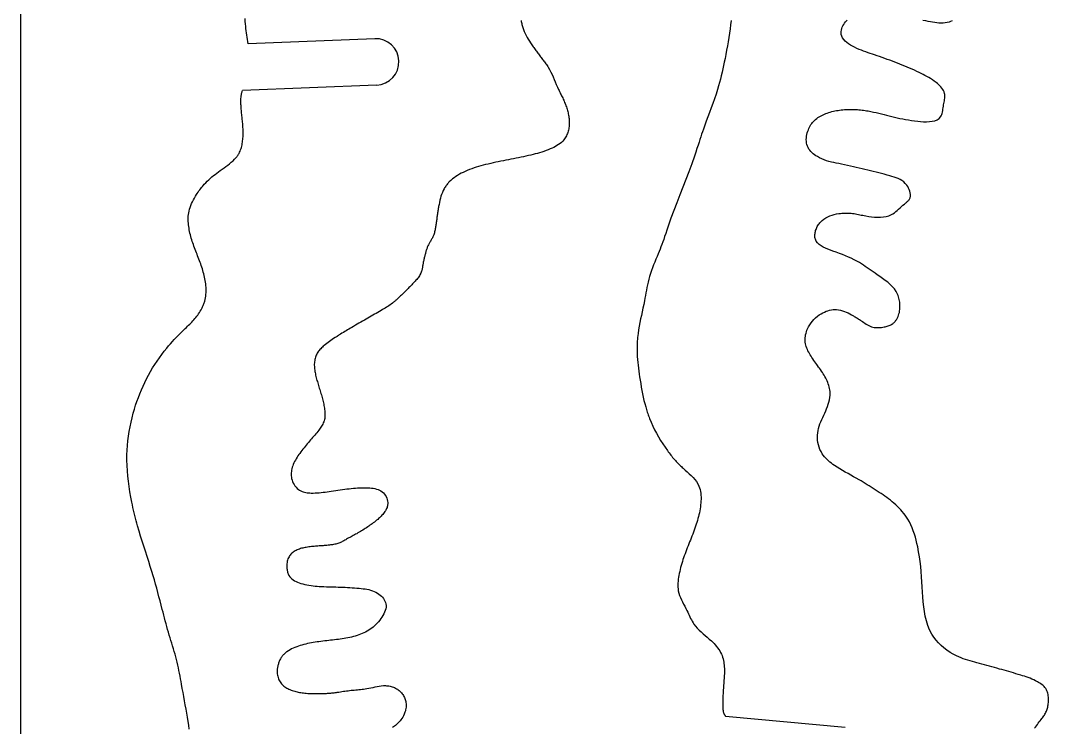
# Model space of a CAD drawing. Extents: x 0 to 30, y 0 to 14.6.
# Drawn here: x 0 to 8.31, y 3.48 to 9.2 of the extents above; entities that cross this region are included whole.
import ezdxf

# ---------------------------------------------------------------- set-up
doc = ezdxf.new("R2010")
doc.units = 0
doc.header["$MEASUREMENT"] = 0
doc.layers.add('CK_LEVEL_1', color=7, linetype='CONTINUOUS')

msp = doc.modelspace()

# ---------------------------------------------------------------- linework, layer by layer
at = {"layer": 'CK_LEVEL_1', "color": 3, "linetype": 'CONTINUOUS'}
for p, q in [((0, 12), (0, 0)), ((2.8655, 9.0532), (1.8424, 9.0116)), ((2.8807, 8.6782), (1.7941, 8.6341)), ((6.6711, 3.4848), (5.7036, 3.5745))]:
    msp.add_line(p, q, dxfattribs=at)
for points in [[(1.8424, 9.0116), (1.8395, 9.0294), (1.8366, 9.0472), (1.8338, 9.0649), (1.8309, 9.0826), (1.8282, 9.1003), (1.8256, 9.1179), (1.8232, 9.1355), (1.821, 9.1532), (1.8191, 9.1709), (1.8172, 9.194), (1.8158, 9.2172)], [(4.0496, 9.2006), (4.0508, 9.1923), (4.0521, 9.1841), (4.0537, 9.176), (4.0554, 9.1678), (4.0574, 9.1598), (4.0622, 9.1431), (4.0679, 9.1267), (4.0743, 9.1106), (4.0815, 9.0947), (4.0893, 9.0791), (4.0977, 9.0637), (4.1065, 9.0486), (4.1157, 9.0337), (4.1252, 9.019), (4.1303, 9.0113), (4.1354, 9.0037), (4.1406, 8.9962), (4.1458, 8.9887), (4.1511, 8.9812), (4.1564, 8.9738), (4.1617, 8.9664), (4.1671, 8.959), (4.1725, 8.9516), (4.1779, 8.9443), (4.1833, 8.937), (4.1888, 8.9297), (4.1943, 8.9224), (4.1998, 8.9151), (4.2053, 8.9078), (4.2108, 8.9006), (4.2164, 8.8933), (4.222, 8.8861), (4.2274, 8.8791), (4.2328, 8.8721), (4.2382, 8.8651), (4.2436, 8.8581), (4.2488, 8.851), (4.254, 8.8439), (4.2591, 8.8367), (4.264, 8.8294), (4.2688, 8.8221), (4.28, 8.8033), (4.2902, 8.7839), (4.2997, 8.7642), (4.3087, 8.7441), (4.3172, 8.7238), (4.3256, 8.7033), (4.3341, 8.6829), (4.3427, 8.6626), (4.3517, 8.6425), (4.3558, 8.6338), (4.36, 8.6252), (4.3642, 8.6167), (4.3685, 8.6081), (4.3728, 8.5996), (4.377, 8.591), (4.3812, 8.5824), (4.3854, 8.5738), (4.3895, 8.5652), (4.3935, 8.5563), (4.3974, 8.5473), (4.4012, 8.5382), (4.4049, 8.5291), (4.4084, 8.5199), (4.4118, 8.5107), (4.415, 8.5014), (4.4181, 8.492), (4.4211, 8.4826), (4.4238, 8.4734), (4.4263, 8.4641), (4.4287, 8.4548), (4.4309, 8.4454), (4.4328, 8.436), (4.4345, 8.4266), (4.436, 8.4171), (4.4372, 8.4076), (4.4381, 8.3981), (4.4387, 8.3888), (4.4391, 8.3795), (4.4391, 8.3702), (4.4388, 8.3609), (4.4382, 8.3517), (4.4372, 8.3424), (4.436, 8.3332), (4.4343, 8.324), (4.4323, 8.3148), (4.4299, 8.3054), (4.427, 8.296), (4.4237, 8.2868), (4.42, 8.2777), (4.4159, 8.2689), (4.4114, 8.2603), (4.4065, 8.2519), (4.4011, 8.2439), (4.3953, 8.2362), (4.3857, 8.2252), (4.3752, 8.2151), (4.3639, 8.2057), (4.3519, 8.197), (4.3393, 8.189), (4.3263, 8.1815), (4.3129, 8.1746), (4.2993, 8.1681), (4.2855, 8.1621), (4.2683, 8.155), (4.2511, 8.1485), (4.2338, 8.1424), (4.2165, 8.1367), (4.199, 8.1313), (4.1816, 8.1263), (4.164, 8.1216), (4.1465, 8.1171), (4.1288, 8.1128), (4.1088, 8.1081), (4.0887, 8.1036), (4.0686, 8.0992), (4.0484, 8.095), (4.0281, 8.0909), (4.0079, 8.0868), (3.9876, 8.0828), (3.9673, 8.0789), (3.947, 8.0749), (3.9264, 8.0709), (3.9057, 8.0668), (3.8851, 8.0626), (3.8645, 8.0584), (3.8439, 8.054), (3.8234, 8.0495), (3.8029, 8.0449), (3.7824, 8.0401), (3.762, 8.0351), (3.7431, 8.0302), (3.7243, 8.0251), (3.7056, 8.0198), (3.6869, 8.0141), (3.6684, 8.0081), (3.6499, 8.0017), (3.6316, 7.9949), (3.6134, 7.9876), (3.5954, 7.9798), (3.5799, 7.9727), (3.5646, 7.9651), (3.5496, 7.957), (3.5349, 7.9484), (3.5205, 7.9392), (3.5067, 7.9295), (3.4933, 7.9191), (3.4805, 7.908), (3.4684, 7.8962), (3.4631, 7.8906), (3.4579, 7.8848), (3.4529, 7.8788), (3.4481, 7.8728), (3.4434, 7.8666), (3.439, 7.8602), (3.4347, 7.8538), (3.4306, 7.8472), (3.4267, 7.8405), (3.419, 7.8257), (3.4121, 7.8105), (3.4061, 7.7949), (3.4008, 7.779), (3.3961, 7.7629), (3.3919, 7.7465), (3.3882, 7.73), (3.385, 7.7135), (3.382, 7.6969), (3.3805, 7.6881), (3.3791, 7.6793), (3.3777, 7.6705), (3.3764, 7.6617), (3.3751, 7.6529), (3.3738, 7.6441), (3.3725, 7.6354), (3.3712, 7.6266), (3.37, 7.6178), (3.3687, 7.6092), (3.3675, 7.6006), (3.3662, 7.592), (3.3649, 7.5834), (3.3636, 7.5747), (3.3623, 7.5661), (3.361, 7.5574), (3.3597, 7.5488), (3.3584, 7.5401), (3.3571, 7.532), (3.3559, 7.5238), (3.3545, 7.5157), (3.353, 7.5076), (3.3514, 7.4996), (3.3495, 7.4916), (3.3474, 7.4838), (3.3451, 7.476), (3.3424, 7.4683), (3.34, 7.4621), (3.3373, 7.456), (3.3345, 7.45), (3.3315, 7.444), (3.3284, 7.4381), (3.3251, 7.4322), (3.3218, 7.4263), (3.3185, 7.4205), (3.3151, 7.4146), (3.3118, 7.4088), (3.3085, 7.403), (3.3052, 7.3971), (3.302, 7.3912), (3.2989, 7.3853), (3.2959, 7.3793), (3.2931, 7.3732), (3.2904, 7.3672), (3.2879, 7.361), (3.2855, 7.3546), (3.2834, 7.3482), (3.2814, 7.3417), (3.2795, 7.3352), (3.2777, 7.3286), (3.276, 7.322), (3.2744, 7.3153), (3.2727, 7.3087), (3.2711, 7.3021), (3.2694, 7.2953), (3.2677, 7.2885), (3.266, 7.2817), (3.2643, 7.2749), (3.2626, 7.2681), (3.2611, 7.2613), (3.2595, 7.2545), (3.2581, 7.2476), (3.2568, 7.2408), (3.2556, 7.2341), (3.2546, 7.2275), (3.2535, 7.2209), (3.2525, 7.2142), (3.2514, 7.2076), (3.2503, 7.2009), (3.249, 7.1943), (3.2476, 7.1878), (3.2459, 7.1812), (3.245, 7.1778), (3.2439, 7.1743), (3.2428, 7.1709), (3.2417, 7.1675), (3.2404, 7.1642), (3.2391, 7.1608), (3.2377, 7.1575), (3.2362, 7.1543), (3.2347, 7.151), (3.2305, 7.1432), (3.2259, 7.1356), (3.2209, 7.1282), (3.2157, 7.1211), (3.2101, 7.1141), (3.2043, 7.1072), (3.1984, 7.1004), (3.1923, 7.0938), (3.1862, 7.0872), (3.1789, 7.0793), (3.1716, 7.0715), (3.1643, 7.0637), (3.1569, 7.056), (3.1496, 7.0483), (3.1422, 7.0407), (3.1347, 7.0331), (3.1273, 7.0256), (3.1198, 7.018), (3.1122, 7.0106), (3.1046, 7.0031), (3.097, 6.9957), (3.0893, 6.9883), (3.0816, 6.9809), (3.0739, 6.9735), (3.0662, 6.9662), (3.0584, 6.9589), (3.0506, 6.9516), (3.0471, 6.9482), (3.0435, 6.9448), (3.0399, 6.9415), (3.0363, 6.9382), (3.0326, 6.9349), (3.029, 6.9316), (3.0253, 6.9284), (3.0216, 6.9252), (3.0178, 6.922), (3.0086, 6.9147), (2.9992, 6.9077), (2.9895, 6.9009), (2.9797, 6.8943), (2.9698, 6.8879), (2.9597, 6.8817), (2.9496, 6.8756), (2.9394, 6.8695), (2.9292, 6.8635), (2.916, 6.8557), (2.9028, 6.848), (2.8896, 6.8403), (2.8763, 6.8325), (2.8631, 6.8248), (2.8499, 6.8171), (2.8367, 6.8095), (2.8235, 6.8018), (2.8102, 6.7942), (2.7957, 6.7859), (2.7812, 6.7776), (2.7666, 6.7693), (2.7521, 6.761), (2.7375, 6.7527), (2.723, 6.7443), (2.7084, 6.736), (2.6939, 6.7276), (2.6794, 6.7192), (2.668, 6.7125), (2.6566, 6.7058), (2.6453, 6.6991), (2.634, 6.6923), (2.6227, 6.6855), (2.6114, 6.6787), (2.6002, 6.6718), (2.5889, 6.6649), (2.5778, 6.6579)], [(2.5778, 6.6579), (2.5752, 6.6563), (2.5727, 6.6547), (2.5702, 6.6531), (2.5677, 6.6515), (2.5652, 6.6499), (2.5627, 6.6483), (2.5602, 6.6467), (2.5576, 6.6451), (2.5551, 6.6435), (2.5438, 6.6361), (2.5324, 6.6287), (2.5212, 6.6211), (2.51, 6.6135), (2.499, 6.6056), (2.488, 6.5976), (2.4772, 6.5894), (2.4665, 6.5809), (2.456, 6.5722), (2.4489, 6.5661), (2.4419, 6.5599), (2.4352, 6.5535), (2.4286, 6.5469), (2.4222, 6.5401), (2.4162, 6.533), (2.4105, 6.5257), (2.4052, 6.5182), (2.4003, 6.5104), (2.396, 6.5024), (2.3921, 6.4943), (2.3887, 6.4859), (2.3857, 6.4773), (2.3831, 6.4685), (2.3809, 6.4596), (2.3792, 6.4506), (2.3779, 6.4416), (2.3769, 6.4325), (2.3764, 6.4226), (2.3763, 6.4127), (2.3766, 6.4029), (2.3773, 6.393), (2.3782, 6.3832), (2.3795, 6.3734), (2.3811, 6.3636), (2.3828, 6.3538), (2.3848, 6.3441), (2.3871, 6.3334), (2.3896, 6.3228), (2.3922, 6.3122), (2.395, 6.3016), (2.3979, 6.2911), (2.4008, 6.2805), (2.4039, 6.2701), (2.407, 6.2596), (2.4102, 6.2491), (2.4136, 6.2383), (2.4169, 6.2275), (2.4203, 6.2166), (2.4237, 6.2058), (2.427, 6.195), (2.4303, 6.1841), (2.4335, 6.1732), (2.4366, 6.1624), (2.4396, 6.1515), (2.4424, 6.141), (2.4451, 6.1304), (2.4476, 6.1199), (2.45, 6.1092), (2.4523, 6.0986), (2.4543, 6.0878), (2.4562, 6.077), (2.4579, 6.0661), (2.4593, 6.0552), (2.4605, 6.0449), (2.4614, 6.0346), (2.462, 6.0243), (2.4622, 6.014), (2.462, 6.0038), (2.4614, 5.9937), (2.4601, 5.9837), (2.4583, 5.9738), (2.4557, 5.9641), (2.4527, 5.9551), (2.449, 5.9462), (2.4447, 5.9375), (2.44, 5.9289), (2.4349, 5.9206), (2.4295, 5.9123), (2.4238, 5.9042), (2.4179, 5.8963), (2.4119, 5.8884), (2.4039, 5.8781), (2.3958, 5.8679), (2.3875, 5.8579), (2.3793, 5.848), (2.371, 5.8381), (2.3627, 5.8283), (2.3543, 5.8186), (2.3459, 5.8088), (2.3376, 5.7991), (2.3285, 5.7885), (2.3195, 5.7778), (2.3106, 5.7671), (2.3017, 5.7563), (2.2929, 5.7454), (2.2842, 5.7345), (2.2756, 5.7234), (2.2671, 5.7122), (2.2588, 5.7009), (2.2512, 5.6903), (2.2438, 5.6795), (2.2367, 5.6686), (2.2298, 5.6575), (2.2233, 5.6462), (2.2172, 5.6347), (2.2116, 5.623), (2.2064, 5.611), (2.2018, 5.5988), (2.1983, 5.5879), (2.1953, 5.5769), (2.1929, 5.5658), (2.1911, 5.5545), (2.1899, 5.5431), (2.1894, 5.5317), (2.1897, 5.5203), (2.1908, 5.5089), (2.1928, 5.4976), (2.1961, 5.4848), (2.2005, 5.4722), (2.206, 5.4601), (2.2124, 5.4484), (2.2199, 5.4373), (2.2282, 5.4271), (2.2373, 5.4177), (2.2472, 5.4093), (2.2578, 5.402), (2.2672, 5.397), (2.277, 5.3927), (2.2871, 5.3892), (2.2975, 5.3864), (2.3082, 5.3841), (2.319, 5.3825), (2.3299, 5.3813), (2.3409, 5.3805), (2.3518, 5.3801), (2.3681, 5.38), (2.3842, 5.3804), (2.4003, 5.3812), (2.4162, 5.3825), (2.4321, 5.3841), (2.4479, 5.386), (2.4637, 5.3881), (2.4795, 5.3904), (2.4953, 5.3927), (2.5134, 5.3953), (2.5316, 5.398), (2.5497, 5.4006), (2.5679, 5.4032), (2.5861, 5.4058), (2.6042, 5.4082), (2.6224, 5.4106), (2.6405, 5.4128), (2.6586, 5.4149), (2.6754, 5.4167), (2.6923, 5.4184), (2.7091, 5.4198), (2.726, 5.421), (2.743, 5.4219), (2.76, 5.4225), (2.7772, 5.4228), (2.7945, 5.4226), (2.812, 5.422), (2.8256, 5.4212), (2.8392, 5.4199), (2.8527, 5.4182), (2.866, 5.4157), (2.879, 5.4125), (2.8916, 5.4083), (2.9036, 5.4031), (2.9151, 5.3967), (2.9258, 5.389), (2.9348, 5.3808), (2.943, 5.3716), (2.9503, 5.3615), (2.9567, 5.3507), (2.9619, 5.3393), (2.966, 5.3275), (2.9689, 5.3155), (2.9703, 5.3033), (2.9703, 5.2912), (2.9696, 5.2839), (2.9683, 5.2767), (2.9665, 5.2696), (2.9643, 5.2626), (2.9616, 5.2558), (2.9586, 5.2491), (2.9552, 5.2425), (2.9515, 5.2361), (2.9476, 5.2298), (2.9421, 5.2219), (2.9363, 5.2142), (2.9302, 5.2068), (2.9238, 5.1997), (2.9171, 5.1928), (2.9103, 5.1861), (2.9032, 5.1795), (2.8961, 5.1732), (2.8888, 5.1669), (2.8802, 5.1597), (2.8715, 5.1526), (2.8626, 5.1456), (2.8537, 5.1388), (2.8447, 5.1321), (2.8357, 5.1254), (2.8265, 5.1189), (2.8173, 5.1125), (2.808, 5.1062), (2.7984, 5.0997), (2.7887, 5.0934), (2.779, 5.0871), (2.7692, 5.0809), (2.7593, 5.0748), (2.7494, 5.0688), (2.7394, 5.0629), (2.7294, 5.0571), (2.7193, 5.0514), (2.7102, 5.0463), (2.7011, 5.0413), (2.6919, 5.0363), (2.6827, 5.0313), (2.6735, 5.0264), (2.6643, 5.0214), (2.6551, 5.0164), (2.646, 5.0114), (2.6368, 5.0063), (2.63, 5.0024), (2.6232, 4.9985), (2.6164, 4.9947), (2.6096, 4.991), (2.6027, 4.9873), (2.5958, 4.9838), (2.5888, 4.9805), (2.5817, 4.9774), (2.5745, 4.9745), (2.5664, 4.9717), (2.5581, 4.9693), (2.5498, 4.9671), (2.5413, 4.9652), (2.5328, 4.9636), (2.5242, 4.9621), (2.5156, 4.9609), (2.507, 4.9598), (2.4983, 4.9588), (2.488, 4.9577), (2.4777, 4.9568), (2.4675, 4.9559), (2.4572, 4.9551), (2.4469, 4.9543), (2.4367, 4.9536), (2.4264, 4.9529), (2.4162, 4.9521), (2.4059, 4.9514), (2.3954, 4.9506), (2.3848, 4.9497), (2.3743, 4.9488), (2.3638, 4.9478), (2.3532, 4.9467), (2.3427, 4.9454), (2.3322, 4.9441), (2.3217, 4.9426), (2.3113, 4.9409), (2.3018, 4.9392), (2.2923, 4.9374), (2.2829, 4.9353), (2.2736, 4.933), (2.2643, 4.9303), (2.2552, 4.9274), (2.2461, 4.924), (2.2372, 4.9202), (2.2285, 4.9159), (2.2209, 4.9117), (2.2136, 4.9071), (2.2065, 4.9022), (2.1996, 4.8969), (2.1931, 4.8912), (2.1871, 4.8851), (2.1814, 4.8787), (2.1763, 4.872), (2.1717, 4.865), (2.1671, 4.8563), (2.1632, 4.8472), (2.1601, 4.8377), (2.1577, 4.828), (2.156, 4.8181), (2.1548, 4.8079), (2.1542, 4.7977), (2.1541, 4.7873), (2.1545, 4.777), (2.155, 4.7694), (2.1558, 4.7619), (2.1569, 4.7544), (2.1582, 4.7471), (2.1599, 4.7399), (2.162, 4.7329), (2.1645, 4.7261), (2.1674, 4.7196), (2.1707, 4.7133), (2.1777, 4.7031), (2.1861, 4.6937), (2.1955, 4.6852), (2.2059, 4.6776), (2.2172, 4.6707), (2.229, 4.6645), (2.2414, 4.6589), (2.254, 4.654), (2.2667, 4.6496), (2.2835, 4.6445), (2.3001, 4.6403), (2.3167, 4.6368), (2.3333, 4.6338), (2.3498, 4.6314), (2.3664, 4.6295), (2.3829, 4.6279), (2.3995, 4.6267), (2.4162, 4.6256), (2.4353, 4.6246), (2.4544, 4.6237), (2.4736, 4.6229), (2.4929, 4.6223), (2.5122, 4.6216), (2.5315, 4.6211), (2.5508, 4.6205), (2.5701, 4.6199), (2.5893, 4.6193), (2.608, 4.6186), (2.6266, 4.6178), (2.6451, 4.617), (2.6637, 4.616), (2.6823, 4.6148), (2.7008, 4.6135), (2.7194, 4.612), (2.738, 4.6103), (2.7566, 4.6083), (2.7718, 4.6065), (2.7869, 4.6044), (2.802, 4.6019), (2.817, 4.5988), (2.8317, 4.595), (2.8463, 4.5904), (2.8606, 4.5849), (2.8746, 4.5783), (2.8882, 4.5705), (2.8987, 4.5634), (2.9089, 4.5555), (2.9185, 4.5469), (2.9273, 4.5376), (2.9353, 4.5278), (2.9423, 4.5175), (2.948, 4.5068), (2.9525, 4.4957), (2.9554, 4.4844), (2.9568, 4.4711), (2.9563, 4.4575), (2.954, 4.4439), (2.9501, 4.4303), (2.9449, 4.4167), (2.9386, 4.4033), (2.9313, 4.3902), (2.9234, 4.3773), (2.9149, 4.365), (2.9054, 4.3521), (2.8956, 4.3398), (2.8854, 4.3281), (2.8748, 4.3171), (2.8639, 4.3066), (2.8526, 4.2966), (2.8409, 4.2873), (2.8288, 4.2785), (2.8163, 4.2703), (2.8037, 4.2628), (2.7907, 4.2558), (2.7775, 4.2493), (2.7639, 4.2433), (2.7501, 4.2378), (2.7361, 4.2326), (2.7219, 4.2279), (2.7076, 4.2235), (2.6932, 4.2195), (2.6781, 4.2157), (2.6629, 4.2122), (2.6477, 4.209), (2.6324, 4.2061), (2.6171, 4.2035), (2.6018, 4.201), (2.5865, 4.1988), (2.5711, 4.1967), (2.5557, 4.1948), (2.5399, 4.1928), (2.5241, 4.191), (2.5083, 4.1892), (2.4925, 4.1874), (2.4767, 4.1856), (2.4609, 4.1838), (2.4451, 4.1819), (2.4293, 4.18), (2.4135, 4.1779), (2.3982, 4.1757), (2.3829, 4.1734), (2.3676, 4.1709), (2.3523, 4.1682), (2.3371, 4.1653), (2.3219, 4.1621), (2.3068, 4.1587), (2.2917, 4.155), (2.2766, 4.1509), (2.2623, 4.1467), (2.248, 4.1422), (2.2339, 4.1372), (2.2199, 4.1318), (2.2062, 4.1259), (2.1928, 4.1195), (2.1797, 4.1124), (2.1669, 4.1048), (2.1546, 4.0964), (2.1494, 4.0925), (2.1444, 4.0886), (2.1394, 4.0844), (2.1346, 4.0802), (2.13, 4.0758), (2.1255, 4.0712), (2.1212, 4.0665), (2.1171, 4.0616), (2.1133, 4.0565), (2.1092, 4.0506), (2.1054, 4.0445), (2.1019, 4.0382), (2.0986, 4.0317), (2.0956, 4.0252), (2.0928, 4.0185), (2.0903, 4.0117), (2.0879, 4.0048), (2.0857, 3.9979), (2.0838, 3.9913), (2.0821, 3.9847), (2.0805, 3.978), (2.0792, 3.9714), (2.078, 3.9646), (2.0771, 3.9579), (2.0764, 3.9511), (2.0759, 3.9443), (2.0757, 3.9375), (2.076, 3.9276), (2.0768, 3.9176), (2.0782, 3.9078), (2.0801, 3.898), (2.0827, 3.8883), (2.0859, 3.8789), (2.0897, 3.8698), (2.0942, 3.861), (2.0992, 3.8525), (2.1045, 3.8451), (2.1102, 3.8381), (2.1165, 3.8314), (2.1231, 3.8251), (2.1301, 3.8192), (2.1374, 3.8136), (2.145, 3.8084), (2.1528, 3.8036), (2.1608, 3.7991), (2.1699, 3.7945), (2.1791, 3.7903), (2.1885, 3.7865), (2.198, 3.783), (2.2076, 3.7799), (2.2174, 3.7771), (2.2272, 3.7746), (2.237, 3.7723), (2.2469, 3.7702), (2.2577, 3.7682), (2.2684, 3.7664), (2.2792, 3.7648), (2.29, 3.7634), (2.3009, 3.7623), (2.3117, 3.7612), (2.3226, 3.7604), (2.3334, 3.7597), (2.3443, 3.7592), (2.3549, 3.7588), (2.3655, 3.7586), (2.376, 3.7584), (2.3866, 3.7584), (2.3972, 3.7584), (2.4078, 3.7586), (2.4183, 3.7587), (2.4289, 3.7589), (2.4395, 3.7592), (2.4484, 3.7594), (2.4572, 3.7596), (2.4661, 3.7599), (2.4749, 3.7602), (2.4838, 3.7606), (2.4926, 3.7611), (2.5015, 3.7617), (2.5103, 3.7624), (2.5191, 3.7633), (2.5253, 3.764), (2.5314, 3.7648), (2.5376, 3.7656), (2.5438, 3.7664), (2.5499, 3.7673), (2.5561, 3.7683), (2.5622, 3.7692), (2.5684, 3.7702), (2.5745, 3.7712), (2.5869, 3.7731), (2.5993, 3.775), (2.6117, 3.7768), (2.6241, 3.7786), (2.6365, 3.7803), (2.649, 3.7819), (2.6614, 3.7834), (2.6739, 3.7848), (2.6863, 3.7861), (2.699, 3.7872), (2.7118, 3.7883), (2.7245, 3.7894), (2.7373, 3.7905), (2.75, 3.7917), (2.7627, 3.793), (2.7754, 3.7945), (2.7881, 3.7962), (2.8007, 3.7983), (2.8176, 3.8015), (2.8343, 3.8052), (2.8511, 3.809), (2.8678, 3.8128), (2.8846, 3.8163), (2.9014, 3.8193), (2.9182, 3.8216), (2.9351, 3.8228), (2.9521, 3.8229), (2.9614, 3.8224), (2.9707, 3.8214), (2.9799, 3.82), (2.9891, 3.8182), (2.9982, 3.8159), (3.0072, 3.8132), (3.016, 3.81), (3.0246, 3.8064), (3.0331, 3.8023), (3.0408, 3.798), (3.0482, 3.7933), (3.0554, 3.7883), (3.0624, 3.7828), (3.069, 3.777), (3.0753, 3.7709), (3.0813, 3.7644), (3.0868, 3.7576), (3.092, 3.7504), (3.0968, 3.743), (3.1012, 3.7354), (3.1051, 3.7275), (3.1086, 3.7194), (3.1116, 3.7111), (3.1141, 3.7027), (3.1162, 3.6941), (3.1177, 3.6855), (3.1187, 3.6768), (3.1192, 3.6671), (3.119, 3.6573), (3.1183, 3.6476), (3.117, 3.6379), (3.1151, 3.6282), (3.1127, 3.6187), (3.1098, 3.6092), (3.1064, 3.6), (3.1027, 3.5909), (3.0972, 3.5794), (3.0912, 3.5683), (3.0845, 3.5576), (3.0773, 3.5472), (3.0695, 3.5373), (3.0613, 3.5277), (3.0526, 3.5186), (3.0435, 3.5099), (3.034, 3.5018), (3.0259, 3.4954), (3.0176, 3.4893), (3.0091, 3.4835)]]:
    msp.add_lwpolyline(points, dxfattribs=at)
at = {"layer": 'CK_LEVEL_1', "color": 6, "linetype": 'CONTINUOUS'}
msp.add_lwpolyline([(1.3648, 3.4703), (1.3602, 3.502), (1.3553, 3.5337), (1.3499, 3.5671), (1.3443, 3.6005), (1.3385, 3.6338), (1.3325, 3.6671), (1.3264, 3.7004), (1.3202, 3.7337), (1.3141, 3.7669), (1.308, 3.8002), (1.3019, 3.8336), (1.2979, 3.8559), (1.2939, 3.8782), (1.2898, 3.9005), (1.2857, 3.9228), (1.2814, 3.945), (1.2769, 3.9672), (1.2722, 3.9894), (1.2672, 4.0115), (1.2619, 4.0335), (1.2561, 4.0556), (1.25, 4.0776), (1.2436, 4.0996), (1.2371, 4.1215), (1.2303, 4.1434), (1.2235, 4.1653), (1.2167, 4.1871), (1.21, 4.209), (1.2033, 4.2309), (1.1965, 4.2539), (1.1899, 4.277), (1.1835, 4.3001), (1.1771, 4.3232), (1.1709, 4.3464), (1.1647, 4.3696), (1.1586, 4.3928), (1.1526, 4.416), (1.1465, 4.4392), (1.1376, 4.4733), (1.1287, 4.5074), (1.1197, 4.5415), (1.1106, 4.5755), (1.1014, 4.6095), (1.092, 4.6435), (1.0824, 4.6774), (1.0725, 4.7112), (1.0624, 4.745), (1.0497, 4.786), (1.0367, 4.827), (1.0235, 4.8679), (1.0102, 4.9088), (0.9969, 4.9497), (0.9838, 4.9907), (0.971, 5.0317), (0.9585, 5.0728), (0.9466, 5.1141), (0.9408, 5.1351), (0.9351, 5.1562), (0.9296, 5.1773), (0.9242, 5.1985), (0.9191, 5.2197), (0.9141, 5.241), (0.9092, 5.2623), (0.9046, 5.2837), (0.9001, 5.3051), (0.8919, 5.3472), (0.8844, 5.3896), (0.8777, 5.4321), (0.8721, 5.4747), (0.8674, 5.5174), (0.8639, 5.5602), (0.8615, 5.603), (0.8605, 5.6459), (0.8608, 5.6887), (0.8623, 5.7266), (0.8649, 5.7643), (0.8686, 5.802), (0.8733, 5.8396), (0.8791, 5.8771), (0.8859, 5.9145), (0.8936, 5.9516), (0.9023, 5.9886), (0.9119, 6.0253), (0.9211, 6.0573), (0.9309, 6.0892), (0.9415, 6.1208), (0.9528, 6.1522), (0.9648, 6.1833), (0.9775, 6.2141), (0.9909, 6.2446), (1.005, 6.2747), (1.0199, 6.3045), (1.0353, 6.3337), (1.0515, 6.3626), (1.0683, 6.391), (1.0858, 6.419), (1.104, 6.4466), (1.1229, 6.4737), (1.1424, 6.5003), (1.1625, 6.5265), (1.1832, 6.5522), (1.198, 6.5696), (1.213, 6.5869), (1.2283, 6.6039), (1.2438, 6.6207), (1.2595, 6.6374), (1.2754, 6.6538), (1.2915, 6.6701), (1.3077, 6.6862), (1.3241, 6.7022), (1.3329, 6.7107), (1.3417, 6.7192), (1.3505, 6.7278), (1.3593, 6.7363), (1.368, 6.745), (1.3767, 6.7537), (1.3852, 6.7625), (1.3936, 6.7714), (1.4018, 6.7805), (1.41, 6.7899), (1.418, 6.7995), (1.4258, 6.8093), (1.4333, 6.8193), (1.4405, 6.8295), (1.4475, 6.8398), (1.4541, 6.8504), (1.4604, 6.8611), (1.4664, 6.8721), (1.4696, 6.8783), (1.4726, 6.8845), (1.4755, 6.8909), (1.4783, 6.8972), (1.481, 6.9037), (1.4834, 6.9102), (1.4858, 6.9167), (1.4879, 6.9233), (1.4899, 6.93), (1.4934, 6.9437), (1.4962, 6.9576), (1.4984, 6.9716), (1.4999, 6.9857), (1.5008, 7), (1.5011, 7.0142), (1.501, 7.0285), (1.5003, 7.0428), (1.4992, 7.057), (1.4978, 7.0708), (1.496, 7.0845), (1.4938, 7.0982), (1.4913, 7.1118), (1.4885, 7.1253), (1.4854, 7.1387), (1.4821, 7.1521), (1.4785, 7.1654), (1.4747, 7.1786), (1.4706, 7.192), (1.4663, 7.2052), (1.4618, 7.2185), (1.4571, 7.2317), (1.4524, 7.2448), (1.4475, 7.2579), (1.4426, 7.271), (1.4376, 7.284), (1.4325, 7.2971), (1.4275, 7.3101), (1.4224, 7.3231), (1.4174, 7.3362), (1.4124, 7.3492), (1.4075, 7.3623), (1.4027, 7.3754), (1.398, 7.3885), (1.3934, 7.4017), (1.389, 7.4149), (1.3849, 7.4279), (1.381, 7.441), (1.3773, 7.4542), (1.3738, 7.4674), (1.3705, 7.4806), (1.3676, 7.494), (1.3649, 7.5074), (1.3626, 7.5209), (1.3605, 7.5345), (1.3589, 7.5483), (1.3576, 7.5621), (1.3567, 7.576), (1.3563, 7.5898), (1.3564, 7.6037), (1.3571, 7.6175), (1.3583, 7.6312), (1.3602, 7.6448), (1.3627, 7.6582), (1.3666, 7.6741), (1.3715, 7.6897), (1.3771, 7.7052), (1.3835, 7.7203), (1.3906, 7.7353), (1.3982, 7.75), (1.4063, 7.7645), (1.4148, 7.7788), (1.4236, 7.7929), (1.43, 7.8027), (1.4366, 7.8125), (1.4432, 7.8221), (1.4501, 7.8315), (1.457, 7.8409), (1.4641, 7.8501), (1.4714, 7.8591), (1.4789, 7.868), (1.4866, 7.8767), (1.498, 7.8891), (1.5098, 7.9011), (1.5219, 7.9128), (1.5344, 7.9241), (1.5471, 7.9352), (1.5601, 7.9461), (1.5734, 7.9566), (1.5868, 7.9669), (1.6004, 7.977), (1.6156, 7.9878), (1.6308, 7.9985), (1.646, 8.0092), (1.6611, 8.02), (1.676, 8.031), (1.6906, 8.0423), (1.7048, 8.054), (1.7186, 8.0663), (1.7317, 8.0793), (1.7362, 8.084), (1.7405, 8.0888), (1.7448, 8.0937), (1.7489, 8.0987), (1.7528, 8.1038), (1.7567, 8.109), (1.7603, 8.1143), (1.7638, 8.1197), (1.7671, 8.1253), (1.772, 8.1346), (1.7764, 8.1442), (1.7803, 8.1541), (1.7837, 8.1642), (1.7867, 8.1744), (1.7894, 8.1848), (1.7916, 8.1953), (1.7936, 8.2058), (1.7952, 8.2164), (1.7966, 8.2271), (1.7978, 8.2377), (1.7988, 8.2484), (1.7995, 8.2591), (1.8, 8.2698), (1.8003, 8.2804), (1.8004, 8.2911), (1.8004, 8.3018), (1.8001, 8.3124), (1.7997, 8.3232), (1.7992, 8.334), (1.7985, 8.3448), (1.7977, 8.3556), (1.7969, 8.3664), (1.7959, 8.3771), (1.7949, 8.3879), (1.7938, 8.3986), (1.7927, 8.4094), (1.7917, 8.4198), (1.7906, 8.4302), (1.7895, 8.4406), (1.7885, 8.4509), (1.7875, 8.4613), (1.7865, 8.4717), (1.7856, 8.4822), (1.7848, 8.4926), (1.784, 8.503), (1.7834, 8.5126), (1.7829, 8.5222), (1.7825, 8.5319), (1.7823, 8.5415), (1.7823, 8.5511), (1.7825, 8.5606), (1.783, 8.5702), (1.7838, 8.5797), (1.785, 8.5892), (1.7857, 8.5942), (1.7865, 8.5992), (1.7875, 8.6042), (1.7885, 8.6092), (1.7895, 8.6142), (1.7906, 8.6192), (1.7918, 8.6241), (1.7929, 8.6291), (1.7941, 8.6341)], dxfattribs=at)
at = {"layer": 'CK_LEVEL_1', "color": 3, "linetype": 'CONTINUOUS'}
msp.add_polyline3d([(5.749, 9.201, 0), (5.7442, 9.1665, 0), (5.7393, 9.1319, 0), (5.7341, 9.0974, 0), (5.7287, 9.063, 0), (5.7232, 9.0286, 0), (5.7174, 8.9943, 0), (5.7114, 8.9601, 0), (5.7051, 8.926, 0), (5.6986, 8.8921, 0), (5.693, 8.8644, 0), (5.6873, 8.8368, 0), (5.6812, 8.8092, 0), (5.6749, 8.7816, 0), (5.6683, 8.754, 0), (5.6612, 8.7264, 0), (5.6538, 8.6987, 0), (5.6459, 8.6708, 0), (5.6376, 8.6429, 0), (5.6258, 8.6055, 0), (5.6132, 8.568, 0), (5.6002, 8.5306, 0), (5.5869, 8.4936, 0), (5.5735, 8.4572, 0), (5.5603, 8.4215, 0), (5.5475, 8.3868, 0), (5.5353, 8.3533, 0), (5.5238, 8.3213, 0), (5.5166, 8.3005, 0), (5.5097, 8.2801, 0), (5.5028, 8.2594, 0), (5.4958, 8.238, 0), (5.4884, 8.2155, 0), (5.4805, 8.1913, 0), (5.4719, 8.1649, 0), (5.4623, 8.136, 0), (5.4516, 8.1039, 0), (5.4295, 8.0404, 0), (5.4061, 7.9774, 0), (5.3819, 7.9146, 0), (5.3573, 7.8521, 0), (5.3325, 7.7896, 0), (5.3079, 7.727, 0), (5.2838, 7.6642, 0), (5.2607, 7.6011, 0), (5.2388, 7.5375, 0), (5.2284, 7.5061, 0), (5.219, 7.4782, 0), (5.2104, 7.4532, 0), (5.2025, 7.4305, 0), (5.195, 7.4097, 0), (5.1878, 7.3901, 0), (5.1806, 7.3712, 0), (5.1732, 7.3525, 0), (5.1655, 7.3332, 0), (5.1572, 7.3131, 0), (5.1485, 7.2921, 0), (5.1395, 7.2703, 0), (5.1304, 7.2478, 0), (5.1213, 7.2248, 0), (5.1125, 7.2015, 0), (5.104, 7.1778, 0), (5.096, 7.154, 0), (5.0887, 7.1302, 0), (5.0826, 7.108, 0), (5.0771, 7.086, 0), (5.0721, 7.064, 0), (5.0675, 7.042, 0), (5.0632, 7.0201, 0), (5.0591, 6.9982, 0), (5.0551, 6.9763, 0), (5.051, 6.9544, 0), (5.0468, 6.9326, 0), (5.0409, 6.9035, 0), (5.0347, 6.8744, 0), (5.0283, 6.8453, 0), (5.022, 6.8162, 0), (5.0158, 6.787, 0), (5.0099, 6.7577, 0), (5.0044, 6.7283, 0), (4.9994, 6.6988, 0), (4.9952, 6.6693, 0), (4.9933, 6.6538, 0), (4.9917, 6.6384, 0), (4.9903, 6.6229, 0), (4.9891, 6.6073, 0), (4.9882, 6.5918, 0), (4.9875, 6.5763, 0), (4.9871, 6.5607, 0), (4.9869, 6.5452, 0), (4.987, 6.5297, 0), (4.9876, 6.5062, 0), (4.9888, 6.4827, 0), (4.9905, 6.4592, 0), (4.9926, 6.4358, 0), (4.9951, 6.4124, 0), (4.9979, 6.389, 0), (5.001, 6.3656, 0), (5.0043, 6.3422, 0), (5.0078, 6.3189, 0), (5.012, 6.2916, 0), (5.0164, 6.2644, 0), (5.0211, 6.2372, 0), (5.026, 6.21, 0), (5.0313, 6.183, 0), (5.037, 6.156, 0), (5.0431, 6.1292, 0), (5.0498, 6.1025, 0), (5.0569, 6.0759, 0), (5.06, 6.0654, 0), (5.0631, 6.0549, 0), (5.0663, 6.0444, 0), (5.0696, 6.034, 0), (5.073, 6.0237, 0), (5.0765, 6.0133, 0), (5.0802, 6.003, 0), (5.084, 5.9928, 0), (5.0878, 5.9826, 0), (5.1004, 5.952, 0), (5.114, 5.9219, 0), (5.1286, 5.8922, 0), (5.1441, 5.8629, 0), (5.1606, 5.8341, 0), (5.1777, 5.8057, 0), (5.1957, 5.7778, 0), (5.2142, 5.7502, 0), (5.2333, 5.723, 0), (5.24, 5.7137, 0), (5.2468, 5.7044, 0), (5.2537, 5.6953, 0), (5.2606, 5.6862, 0), (5.2677, 5.6772, 0), (5.2748, 5.6683, 0), (5.2821, 5.6595, 0), (5.2895, 5.6509, 0), (5.2971, 5.6424, 0), (5.3037, 5.6352, 0), (5.3104, 5.6281, 0), (5.3173, 5.6211, 0), (5.3242, 5.6142, 0), (5.3313, 5.6073, 0), (5.3385, 5.6005, 0), (5.3457, 5.5937, 0), (5.3531, 5.587, 0), (5.3605, 5.5803, 0), (5.3769, 5.5658, 0), (5.3934, 5.5513, 0), (5.4098, 5.5365, 0), (5.4257, 5.5215, 0), (5.4408, 5.5059, 0), (5.4549, 5.4898, 0), (5.4676, 5.473, 0), (5.4787, 5.4553, 0), (5.4878, 5.4367, 0), (5.493, 5.4226, 0), (5.4971, 5.4081, 0), (5.5003, 5.3932, 0), (5.5025, 5.378, 0), (5.5039, 5.3625, 0), (5.5045, 5.3468, 0), (5.5045, 5.3311, 0), (5.504, 5.3153, 0), (5.5029, 5.2997, 0), (5.5014, 5.2835, 0), (5.4994, 5.2675, 0), (5.4971, 5.2517, 0), (5.4944, 5.236, 0), (5.4913, 5.2204, 0), (5.4879, 5.2049, 0), (5.4841, 5.1895, 0), (5.4801, 5.1742, 0), (5.4758, 5.159, 0), (5.4709, 5.1429, 0), (5.4658, 5.1269, 0), (5.4604, 5.1109, 0), (5.4548, 5.095, 0), (5.4491, 5.0791, 0), (5.4432, 5.0633, 0), (5.4372, 5.0475, 0), (5.431, 5.0318, 0), (5.4248, 5.0161, 0), (5.4185, 5.0001, 0), (5.4122, 4.9842, 0), (5.4058, 4.9683, 0), (5.3995, 4.9524, 0), (5.3933, 4.9364, 0), (5.3871, 4.9205, 0), (5.381, 4.9045, 0), (5.3751, 4.8885, 0), (5.3693, 4.8725, 0), (5.3639, 4.857, 0), (5.3587, 4.8414, 0), (5.3536, 4.8258, 0), (5.3488, 4.8101, 0), (5.3442, 4.7943, 0), (5.3398, 4.7784, 0), (5.3357, 4.7623, 0), (5.3319, 4.7461, 0), (5.3283, 4.7298, 0), (5.3252, 4.7142, 0), (5.3225, 4.6985, 0), (5.3202, 4.6828, 0), (5.3185, 4.667, 0), (5.3174, 4.6513, 0), (5.317, 4.6356, 0), (5.3174, 4.6201, 0), (5.3187, 4.6047, 0), (5.3209, 4.5895, 0), (5.3252, 4.571, 0), (5.3309, 4.5527, 0), (5.3378, 4.5347, 0), (5.3456, 4.5169, 0), (5.3542, 4.4993, 0), (5.3632, 4.4817, 0), (5.3724, 4.4642, 0), (5.3817, 4.4466, 0), (5.3907, 4.4289, 0), (5.3968, 4.4164, 0), (5.4027, 4.4039, 0), (5.4086, 4.3914, 0), (5.4145, 4.3791, 0), (5.4205, 4.3668, 0), (5.4267, 4.3547, 0), (5.4332, 4.3429, 0), (5.4401, 4.3314, 0), (5.4475, 4.3203, 0), (5.4603, 4.3033, 0), (5.4744, 4.2872, 0), (5.4894, 4.2717, 0), (5.5052, 4.2568, 0), (5.5215, 4.2422, 0), (5.5382, 4.2278, 0), (5.555, 4.2134, 0), (5.5717, 4.1988, 0), (5.5881, 4.1838, 0), (5.5991, 4.1733, 0), (5.6097, 4.1624, 0), (5.6199, 4.1513, 0), (5.6297, 4.1399, 0), (5.639, 4.1281, 0), (5.6477, 4.116, 0), (5.6557, 4.1035, 0), (5.6629, 4.0907, 0), (5.6693, 4.0774, 0), (5.6744, 4.0652, 0), (5.6787, 4.0526, 0), (5.6824, 4.0399, 0), (5.6856, 4.0269, 0), (5.6881, 4.0137, 0), (5.6902, 4.0004, 0), (5.6917, 3.987, 0), (5.6929, 3.9736, 0), (5.6936, 3.9602, 0), (5.694, 3.9407, 0), (5.6937, 3.9212, 0), (5.6929, 3.9018, 0), (5.6917, 3.8825, 0), (5.6903, 3.8632, 0), (5.6886, 3.8439, 0), (5.687, 3.8246, 0), (5.6854, 3.8053, 0), (5.6841, 3.786, 0), (5.6836, 3.7759, 0), (5.6831, 3.7658, 0), (5.6827, 3.7557, 0), (5.6823, 3.7456, 0), (5.682, 3.7355, 0), (5.6817, 3.7253, 0), (5.6814, 3.7152, 0), (5.681, 3.7051, 0), (5.6807, 3.695, 0), (5.6804, 3.6869, 0), (5.6802, 3.6788, 0), (5.68, 3.6707, 0), (5.6799, 3.6627, 0), (5.6799, 3.6546, 0), (5.6802, 3.6466, 0), (5.6807, 3.6385, 0), (5.6815, 3.6304, 0), (5.6826, 3.6224, 0), (5.6833, 3.6185, 0), (5.684, 3.6146, 0), (5.6849, 3.6107, 0), (5.686, 3.6069, 0), (5.6871, 3.6032, 0), (5.6884, 3.5995, 0), (5.6899, 3.5959, 0), (5.6916, 3.5923, 0), (5.6934, 3.5889, 0), (5.6944, 3.5872, 0), (5.6955, 3.5856, 0), (5.6966, 3.584, 0), (5.6977, 3.5824, 0), (5.6989, 3.5808, 0), (5.7, 3.5792, 0), (5.7012, 3.5777, 0), (5.7024, 3.5761, 0), (5.7036, 3.5745, 0)], dxfattribs=at)
at = {"layer": 'CK_LEVEL_1', "color": 6, "linetype": 'CONTINUOUS'}
for points in [[(8.2023, 3.4776, 0), (8.21, 3.4878, 0), (8.2177, 3.498, 0), (8.2253, 3.5083, 0), (8.2329, 3.5185, 0), (8.2406, 3.5288, 0), (8.2483, 3.5392, 0), (8.256, 3.5495, 0), (8.2613, 3.5565, 0), (8.2666, 3.5636, 0), (8.2718, 3.5707, 0), (8.2769, 3.5778, 0), (8.2818, 3.5851, 0), (8.2865, 3.5924, 0), (8.2909, 3.5999, 0), (8.2949, 3.6075, 0), (8.2986, 3.6152, 0), (8.3019, 3.6235, 0), (8.3047, 3.6319, 0), (8.3072, 3.6406, 0), (8.3092, 3.6493, 0), (8.3109, 3.6582, 0), (8.3123, 3.6673, 0), (8.3133, 3.6764, 0), (8.3141, 3.6856, 0), (8.3146, 3.695, 0), (8.315, 3.7061, 0), (8.315, 3.7172, 0), (8.3145, 3.7283, 0), (8.3135, 3.7393, 0), (8.312, 3.7501, 0), (8.3098, 3.7607, 0), (8.3068, 3.7709, 0), (8.3031, 3.7807, 0), (8.2984, 3.7901, 0), (8.2929, 3.799, 0), (8.2864, 3.8074, 0), (8.2792, 3.8154, 0), (8.2713, 3.8228, 0), (8.2629, 3.8299, 0), (8.254, 3.8365, 0), (8.2447, 3.8427, 0), (8.2352, 3.8486, 0), (8.2255, 3.8542, 0), (8.2109, 3.862, 0), (8.1961, 3.8692, 0), (8.1813, 3.8759, 0), (8.1663, 3.882, 0), (8.1513, 3.8878, 0), (8.1361, 3.8932, 0), (8.1209, 3.8984, 0), (8.1057, 3.9033, 0), (8.0903, 3.9081, 0), (8.0714, 3.9139, 0), (8.0525, 3.9195, 0), (8.0334, 3.9251, 0), (8.0144, 3.9306, 0), (7.9952, 3.936, 0), (7.9761, 3.9413, 0), (7.9569, 3.9467, 0), (7.9378, 3.9519, 0), (7.9186, 3.9572, 0), (7.8984, 3.9627, 0), (7.8782, 3.9683, 0), (7.858, 3.9738, 0), (7.8378, 3.9793, 0), (7.8177, 3.9848, 0), (7.7975, 3.9904, 0), (7.7773, 3.9959, 0), (7.7572, 4.0014, 0), (7.737, 4.0069, 0), (7.7183, 4.0121, 0), (7.6997, 4.0173, 0), (7.6812, 4.0226, 0), (7.6627, 4.0282, 0), (7.6442, 4.0342, 0), (7.626, 4.0405, 0), (7.6078, 4.0474, 0), (7.5899, 4.0548, 0), (7.5721, 4.0628, 0), (7.5452, 4.0766, 0), (7.5191, 4.092, 0), (7.4938, 4.109, 0), (7.4697, 4.1275, 0), (7.4467, 4.1474, 0), (7.4253, 4.1687, 0), (7.4054, 4.1912, 0), (7.3874, 4.215, 0), (7.3714, 4.2398, 0), (7.3537, 4.2736, 0), (7.3394, 4.309, 0), (7.3279, 4.3456, 0), (7.3189, 4.3833, 0), (7.312, 4.4219, 0), (7.3068, 4.461, 0), (7.3029, 4.5005, 0), (7.2998, 4.5401, 0), (7.2971, 4.5796, 0), (7.2945, 4.6212, 0), (7.2917, 4.6625, 0), (7.2887, 4.7034, 0), (7.2853, 4.7442, 0), (7.2814, 4.7847, 0), (7.2768, 4.8251, 0), (7.2713, 4.8654, 0), (7.2648, 4.9056, 0), (7.2572, 4.9459, 0), (7.2516, 4.9718, 0), (7.2454, 4.9976, 0), (7.2384, 5.0233, 0), (7.2307, 5.0487, 0), (7.222, 5.0738, 0), (7.2124, 5.0984, 0), (7.2018, 5.1226, 0), (7.19, 5.1462, 0), (7.1769, 5.1691, 0), (7.1668, 5.1851, 0), (7.1559, 5.2006, 0), (7.1445, 5.2158, 0), (7.1325, 5.2306, 0), (7.12, 5.2449, 0), (7.1071, 5.2589, 0), (7.0936, 5.2724, 0), (7.0798, 5.2854, 0), (7.0656, 5.2981, 0), (7.0514, 5.31, 0), (7.0369, 5.3216, 0), (7.0222, 5.3328, 0), (7.0072, 5.3437, 0), (6.9921, 5.3544, 0), (6.9769, 5.3648, 0), (6.9615, 5.3751, 0), (6.946, 5.3853, 0), (6.9305, 5.3954, 0), (6.9142, 5.406, 0), (6.8979, 5.4164, 0), (6.8816, 5.4268, 0), (6.8653, 5.4372, 0), (6.8488, 5.4474, 0), (6.8324, 5.4575, 0), (6.8158, 5.4675, 0), (6.7992, 5.4774, 0), (6.7826, 5.4871, 0), (6.7605, 5.4996, 0), (6.7383, 5.512, 0), (6.716, 5.5243, 0), (6.6938, 5.5366, 0), (6.6716, 5.5491, 0), (6.6496, 5.5619, 0), (6.6277, 5.575, 0), (6.606, 5.5886, 0), (6.5846, 5.6029, 0), (6.5719, 5.6118, 0), (6.5594, 5.621, 0), (6.5472, 5.6306, 0), (6.5354, 5.6405, 0), (6.524, 5.6509, 0), (6.5131, 5.6618, 0), (6.5029, 5.6732, 0), (6.4934, 5.6852, 0), (6.4847, 5.6979, 0), (6.4751, 5.7145, 0), (6.4668, 5.732, 0), (6.46, 5.7502, 0), (6.4545, 5.769, 0), (6.4505, 5.7882, 0), (6.4478, 5.8076, 0), (6.4466, 5.8271, 0), (6.4467, 5.8465, 0), (6.4483, 5.8656, 0), (6.4513, 5.8842, 0), (6.4555, 5.9025, 0), (6.4608, 5.9205, 0), (6.467, 5.9383, 0), (6.4739, 5.956, 0), (6.4813, 5.9735, 0), (6.4892, 5.9911, 0), (6.4972, 6.0086, 0), (6.5052, 6.0263, 0), (6.513, 6.0439, 0), (6.5205, 6.0616, 0), (6.5275, 6.0794, 0), (6.5338, 6.0974, 0), (6.5393, 6.1155, 0), (6.5437, 6.1337, 0), (6.5469, 6.152, 0), (6.5487, 6.1704, 0), (6.549, 6.1889, 0), (6.5482, 6.2013, 0), (6.5468, 6.2137, 0), (6.5446, 6.226, 0), (6.5418, 6.2383, 0), (6.5383, 6.2505, 0), (6.5344, 6.2626, 0), (6.5299, 6.2745, 0), (6.525, 6.2863, 0), (6.5197, 6.2978, 0), (6.5136, 6.3098, 0), (6.5072, 6.3215, 0), (6.5004, 6.333, 0), (6.4934, 6.3443, 0), (6.4862, 6.3555, 0), (6.4787, 6.3665, 0), (6.4711, 6.3774, 0), (6.4634, 6.3882, 0), (6.4557, 6.3989, 0), (6.4479, 6.4097, 0), (6.4401, 6.4204, 0), (6.4323, 6.4311, 0), (6.4246, 6.4419, 0), (6.417, 6.4527, 0), (6.4094, 6.4637, 0), (6.402, 6.4748, 0), (6.3948, 6.486, 0), (6.3877, 6.4975, 0), (6.3815, 6.508, 0), (6.3755, 6.5188, 0), (6.3698, 6.5297, 0), (6.3646, 6.5408, 0), (6.3598, 6.5521, 0), (6.3556, 6.5635, 0), (6.3521, 6.5751, 0), (6.3494, 6.5868, 0), (6.3475, 6.5986, 0), (6.3464, 6.6108, 0), (6.3463, 6.6231, 0), (6.347, 6.6354, 0), (6.3485, 6.6477, 0), (6.3508, 6.66, 0), (6.3538, 6.6722, 0), (6.3575, 6.6842, 0), (6.3617, 6.6961, 0), (6.3666, 6.7077, 0), (6.3748, 6.7244, 0), (6.3841, 6.7405, 0), (6.3946, 6.7558, 0), (6.406, 6.7703, 0), (6.4184, 6.7841, 0), (6.4317, 6.7969, 0), (6.4459, 6.8089, 0), (6.461, 6.8199, 0), (6.4768, 6.83, 0), (6.4897, 6.8371, 0), (6.503, 6.8435, 0), (6.5167, 6.8492, 0), (6.5305, 6.854, 0), (6.5446, 6.8579, 0), (6.5589, 6.8609, 0), (6.5731, 6.8628, 0), (6.5874, 6.8637, 0), (6.6017, 6.8634, 0), (6.6175, 6.8616, 0), (6.6331, 6.8585, 0), (6.6486, 6.8542, 0), (6.6639, 6.8488, 0), (6.679, 6.8426, 0), (6.6939, 6.8357, 0), (6.7085, 6.8282, 0), (6.723, 6.8204, 0), (6.7371, 6.8124, 0), (6.7444, 6.8082, 0), (6.7515, 6.804, 0), (6.7586, 6.7998, 0), (6.7657, 6.7955, 0), (6.7727, 6.7912, 0), (6.7797, 6.7869, 0), (6.7867, 6.7824, 0), (6.7936, 6.7779, 0), (6.8006, 6.7733, 0), (6.8107, 6.7665, 0), (6.8208, 6.7597, 0), (6.831, 6.7529, 0), (6.8413, 6.7463, 0), (6.8518, 6.7401, 0), (6.8624, 6.7344, 0), (6.8731, 6.7293, 0), (6.8841, 6.725, 0), (6.8954, 6.7216, 0), (6.905, 6.7196, 0), (6.9147, 6.7182, 0), (6.9246, 6.7175, 0), (6.9346, 6.7173, 0), (6.9447, 6.7177, 0), (6.9548, 6.7184, 0), (6.965, 6.7196, 0), (6.9752, 6.7211, 0), (6.9854, 6.7229, 0), (6.9937, 6.7245, 0), (7.002, 6.7263, 0), (7.0101, 6.7284, 0), (7.0182, 6.7307, 0), (7.026, 6.7334, 0), (7.0337, 6.7365, 0), (7.041, 6.7401, 0), (7.0481, 6.7441, 0), (7.0549, 6.7486, 0), (7.0592, 6.752, 0), (7.0634, 6.7556, 0), (7.0674, 6.7594, 0), (7.0712, 6.7634, 0), (7.0749, 6.7677, 0), (7.0784, 6.772, 0), (7.0817, 6.7766, 0), (7.0849, 6.7812, 0), (7.0878, 6.786, 0), (7.0935, 6.7962, 0), (7.0983, 6.8068, 0), (7.1025, 6.8177, 0), (7.106, 6.8289, 0), (7.1088, 6.8402, 0), (7.1109, 6.8518, 0), (7.1125, 6.8635, 0), (7.1135, 6.8753, 0), (7.1139, 6.8871, 0), (7.1139, 6.8988, 0), (7.1133, 6.9105, 0), (7.1122, 6.9222, 0), (7.1106, 6.9337, 0), (7.1084, 6.9451, 0), (7.1057, 6.9563, 0), (7.1025, 6.9672, 0), (7.0987, 6.9779, 0), (7.0943, 6.9883, 0), (7.0826, 7.01, 0), (7.0684, 7.0302, 0), (7.052, 7.049, 0), (7.0339, 7.0667, 0), (7.0144, 7.0835, 0), (6.9938, 7.0995, 0), (6.9725, 7.115, 0), (6.9508, 7.1301, 0), (6.9292, 7.1452, 0), (6.9129, 7.1566, 0), (6.8969, 7.168, 0), (6.8809, 7.1793, 0), (6.8651, 7.1905, 0), (6.8493, 7.2015, 0), (6.8335, 7.2122, 0), (6.8178, 7.2227, 0), (6.8019, 7.2328, 0), (6.786, 7.2425, 0), (6.7643, 7.2548, 0), (6.7423, 7.2665, 0), (6.7198, 7.2775, 0), (6.6969, 7.2879, 0), (6.6734, 7.298, 0), (6.6492, 7.3078, 0), (6.6242, 7.3174, 0), (6.5985, 7.327, 0), (6.5718, 7.3366, 0), (6.5517, 7.3438, 0), (6.5315, 7.3513, 0), (6.5118, 7.3594, 0), (6.493, 7.3682, 0), (6.4755, 7.378, 0), (6.46, 7.389, 0), (6.4467, 7.4015, 0), (6.4364, 7.4156, 0), (6.4293, 7.4316, 0), (6.4274, 7.4389, 0), (6.4262, 7.4464, 0), (6.4255, 7.4542, 0), (6.4254, 7.4622, 0), (6.4258, 7.4702, 0), (6.4267, 7.4784, 0), (6.428, 7.4865, 0), (6.4298, 7.4946, 0), (6.4319, 7.5026, 0), (6.4347, 7.5111, 0), (6.4378, 7.5195, 0), (6.4414, 7.5276, 0), (6.4453, 7.5354, 0), (6.4497, 7.543, 0), (6.4543, 7.5503, 0), (6.4594, 7.5573, 0), (6.4648, 7.5641, 0), (6.4705, 7.5705, 0), (6.4835, 7.583, 0), (6.4978, 7.5942, 0), (6.5131, 7.6041, 0), (6.5294, 7.6128, 0), (6.5465, 7.6203, 0), (6.5641, 7.6267, 0), (6.5822, 7.632, 0), (6.6005, 7.6362, 0), (6.619, 7.6395, 0), (6.6315, 7.6411, 0), (6.644, 7.6424, 0), (6.6565, 7.6432, 0), (6.669, 7.6437, 0), (6.6814, 7.6437, 0), (6.6937, 7.6434, 0), (6.706, 7.6428, 0), (6.7182, 7.6417, 0), (6.7304, 7.6404, 0), (6.7422, 7.6388, 0), (6.7539, 7.6369, 0), (6.7656, 7.6348, 0), (6.7773, 7.6326, 0), (6.7891, 7.6302, 0), (6.8009, 7.6278, 0), (6.8128, 7.6254, 0), (6.8248, 7.623, 0), (6.837, 7.6206, 0), (6.8607, 7.6165, 0), (6.8847, 7.6131, 0), (6.909, 7.6107, 0), (6.9331, 7.6095, 0), (6.9569, 7.6097, 0), (6.9802, 7.6117, 0), (7.0027, 7.6158, 0), (7.0242, 7.622, 0), (7.0444, 7.6308, 0), (7.0569, 7.638, 0), (7.069, 7.6462, 0), (7.0806, 7.6553, 0), (7.092, 7.6649, 0), (7.1033, 7.6751, 0), (7.1146, 7.6855, 0), (7.126, 7.696, 0), (7.1376, 7.7064, 0), (7.1497, 7.7166, 0), (7.1549, 7.7208, 0), (7.1602, 7.725, 0), (7.1654, 7.7291, 0), (7.1704, 7.7334, 0), (7.1752, 7.7377, 0), (7.1798, 7.7421, 0), (7.184, 7.7467, 0), (7.1877, 7.7516, 0), (7.1909, 7.7567, 0), (7.1956, 7.7679, 0), (7.1981, 7.78, 0), (7.1986, 7.7928, 0), (7.1972, 7.8061, 0), (7.1941, 7.8195, 0), (7.1896, 7.8329, 0), (7.1838, 7.8459, 0), (7.1768, 7.8583, 0), (7.169, 7.8698, 0), (7.1571, 7.8836, 0), (7.144, 7.8955, 0), (7.1299, 7.9057, 0), (7.1149, 7.9144, 0), (7.0991, 7.922, 0), (7.0828, 7.9285, 0), (7.0661, 7.9343, 0), (7.0492, 7.9395, 0), (7.0321, 7.9444, 0), (7.0095, 7.9508, 0), (6.987, 7.957, 0), (6.9646, 7.9631, 0), (6.9423, 7.969, 0), (6.9201, 7.9748, 0), (6.8978, 7.9804, 0), (6.8756, 7.986, 0), (6.8533, 7.9914, 0), (6.831, 7.9967, 0), (6.8076, 8.0021, 0), (6.7841, 8.0074, 0), (6.7605, 8.0127, 0), (6.7368, 8.0178, 0), (6.7131, 8.0229, 0), (6.6894, 8.028, 0), (6.6657, 8.033, 0), (6.6419, 8.038, 0), (6.6181, 8.043, 0), (6.5983, 8.0471, 0), (6.5785, 8.0515, 0), (6.5588, 8.0562, 0), (6.5393, 8.0613, 0), (6.52, 8.0671, 0), (6.5009, 8.0737, 0), (6.4821, 8.0812, 0), (6.4637, 8.0899, 0), (6.4456, 8.0998, 0), (6.4343, 8.1069, 0), (6.4234, 8.1146, 0), (6.4128, 8.1228, 0), (6.4028, 8.1316, 0), (6.3935, 8.141, 0), (6.385, 8.1509, 0), (6.3774, 8.1613, 0), (6.3709, 8.1723, 0), (6.3655, 8.1838, 0), (6.3612, 8.1966, 0), (6.3582, 8.2098, 0), (6.3565, 8.2234, 0), (6.3561, 8.2372, 0), (6.3567, 8.2512, 0), (6.3584, 8.2652, 0), (6.361, 8.2792, 0), (6.3645, 8.293, 0), (6.3688, 8.3065, 0), (6.3729, 8.3175, 0), (6.3774, 8.3282, 0), (6.3825, 8.3386, 0), (6.388, 8.3486, 0), (6.3941, 8.3583, 0), (6.4005, 8.3676, 0), (6.4075, 8.3765, 0), (6.4149, 8.385, 0), (6.4228, 8.3931, 0), (6.4315, 8.4009, 0), (6.4406, 8.4083, 0), (6.4502, 8.4152, 0), (6.4601, 8.4217, 0), (6.4703, 8.4277, 0), (6.4808, 8.4334, 0), (6.4915, 8.4386, 0), (6.5024, 8.4434, 0), (6.5134, 8.4479, 0), (6.5255, 8.4524, 0), (6.5378, 8.4565, 0), (6.5501, 8.4603, 0), (6.5626, 8.4636, 0), (6.5751, 8.4667, 0), (6.5877, 8.4694, 0), (6.6003, 8.4718, 0), (6.613, 8.4739, 0), (6.6257, 8.4757, 0), (6.6389, 8.4774, 0), (6.6521, 8.4788, 0), (6.6654, 8.4799, 0), (6.6787, 8.4807, 0), (6.692, 8.4813, 0), (6.7053, 8.4816, 0), (6.7185, 8.4817, 0), (6.7318, 8.4815, 0), (6.7451, 8.4811, 0), (6.7576, 8.4805, 0), (6.77, 8.4797, 0), (6.7824, 8.4787, 0), (6.7948, 8.4775, 0), (6.8072, 8.4761, 0), (6.8196, 8.4745, 0), (6.832, 8.4727, 0), (6.8444, 8.4708, 0), (6.8568, 8.4687, 0), (6.8783, 8.4647, 0), (6.8998, 8.4604, 0), (6.9213, 8.4557, 0), (6.9426, 8.4507, 0), (6.9639, 8.4456, 0), (6.985, 8.4404, 0), (7.006, 8.4351, 0), (7.0268, 8.4299, 0), (7.0474, 8.4247, 0), (7.0696, 8.4193, 0), (7.0917, 8.4141, 0), (7.1138, 8.4091, 0), (7.1362, 8.4044, 0), (7.159, 8.4001, 0), (7.1823, 8.396, 0), (7.2064, 8.3923, 0), (7.2313, 8.389, 0), (7.2573, 8.386, 0), (7.2812, 8.3838, 0), (7.3055, 8.3824, 0), (7.3297, 8.3819, 0), (7.3532, 8.3829, 0), (7.3756, 8.3856, 0), (7.3963, 8.3904, 0), (7.4147, 8.3977, 0), (7.4303, 8.4079, 0), (7.4426, 8.4212, 0), (7.4477, 8.4298, 0), (7.4518, 8.4392, 0), (7.4552, 8.4494, 0), (7.4579, 8.4602, 0), (7.4601, 8.4715, 0), (7.462, 8.4832, 0), (7.4638, 8.4951, 0), (7.4655, 8.5072, 0), (7.4673, 8.5192, 0), (7.4693, 8.5301, 0), (7.4713, 8.5408, 0), (7.4733, 8.5514, 0), (7.475, 8.5618, 0), (7.4764, 8.5721, 0), (7.4773, 8.5822, 0), (7.4775, 8.5921, 0), (7.4768, 8.6017, 0), (7.4752, 8.6112, 0), (7.4718, 8.6224, 0), (7.4669, 8.6332, 0), (7.4607, 8.6436, 0), (7.4534, 8.6538, 0), (7.4451, 8.6635, 0), (7.436, 8.6729, 0), (7.4264, 8.682, 0), (7.4163, 8.6907, 0), (7.4061, 8.699, 0), (7.3913, 8.7101, 0), (7.3764, 8.7206, 0), (7.3614, 8.7304, 0), (7.3463, 8.7397, 0), (7.3311, 8.7485, 0), (7.3158, 8.7568, 0), (7.3003, 8.7648, 0), (7.2847, 8.7726, 0), (7.269, 8.7801, 0), (7.25, 8.7889, 0), (7.2309, 8.7976, 0), (7.2115, 8.8061, 0), (7.1921, 8.8145, 0), (7.1725, 8.8227, 0), (7.1528, 8.8308, 0), (7.133, 8.8388, 0), (7.1132, 8.8468, 0), (7.0933, 8.8546, 0), (7.0728, 8.8627, 0), (7.0522, 8.8707, 0), (7.0316, 8.8786, 0), (7.0111, 8.8863, 0), (6.9905, 8.8939, 0), (6.97, 8.9014, 0), (6.9496, 8.9087, 0), (6.9292, 8.9158, 0), (6.909, 8.9226, 0), (6.8911, 8.9285, 0), (6.8733, 8.9343, 0), (6.8554, 8.9402, 0), (6.8376, 8.9462, 0), (6.8196, 8.9526, 0), (6.8015, 8.9594, 0), (6.7833, 8.9669, 0), (6.7649, 8.975, 0), (6.7462, 8.984, 0), (6.7299, 8.9924, 0), (6.7139, 9.0017, 0), (6.6983, 9.0117, 0), (6.6837, 9.0224, 0), (6.6705, 9.034, 0), (6.6589, 9.0463, 0), (6.6495, 9.0594, 0), (6.6425, 9.0734, 0), (6.6383, 9.0883, 0), (6.6373, 9.0995, 0), (6.6378, 9.111, 0), (6.6398, 9.1227, 0), (6.643, 9.1345, 0), (6.6474, 9.1463, 0), (6.6528, 9.1579, 0), (6.6591, 9.1692, 0), (6.6662, 9.18, 0), (6.6739, 9.1904, 0), (6.6861, 9.2043, 0)], [(7.2993, 9.2038, 0), (7.3198, 9.1995, 0), (7.3405, 9.1954, 0), (7.3614, 9.1915, 0), (7.3783, 9.1885, 0), (7.3954, 9.1858, 0), (7.4124, 9.1836, 0), (7.4295, 9.1821, 0), (7.4465, 9.1814, 0), (7.4634, 9.1817, 0), (7.4802, 9.1832, 0), (7.4968, 9.1861, 0), (7.5133, 9.1904, 0), (7.5264, 9.1952, 0), (7.5393, 9.201, 0)]]:
    msp.add_polyline3d(points, dxfattribs=at)
at = {"layer": 'CK_LEVEL_1', "color": 3, "linetype": 'CONTINUOUS'}
msp.add_arc((2.8731, 8.8657), 0.1876, 272.32699, 452.32699, dxfattribs=at)

doc.saveas('drawing.dxf')
